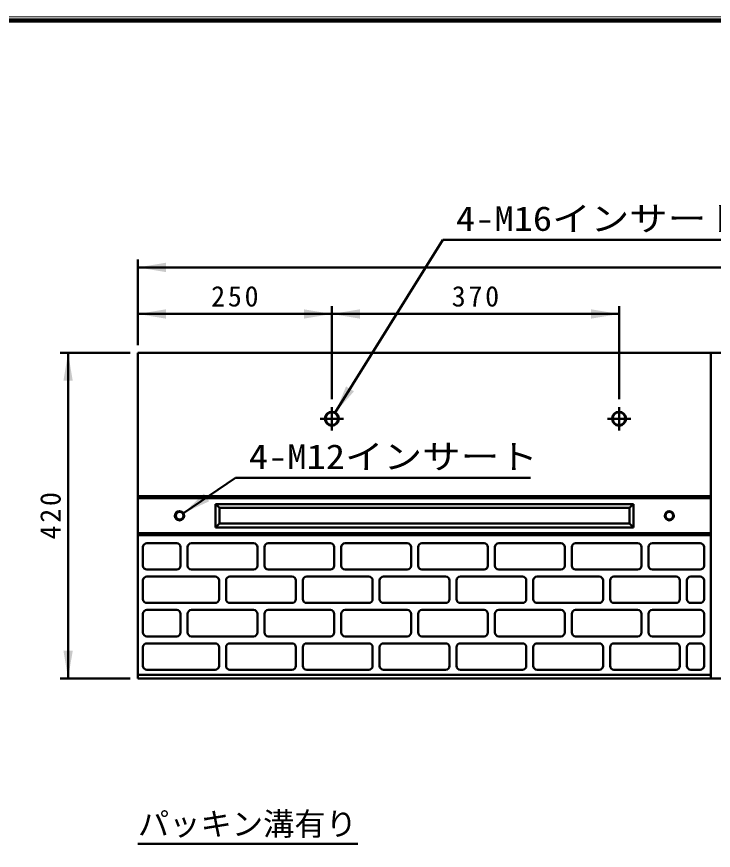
# Model space of a CAD drawing. Units: millimetres, scale not verified. Extents: x 100 to 4105, y 100 to 2870.
# Drawn here: x 1778 to 2676, y 1796 to 2870 of the extents above; entities that cross this region are included whole.
import ezdxf
from ezdxf.enums import TextEntityAlignment as Align

# ---------------------------------------------------------------- set-up
doc = ezdxf.new("R2010")
doc.units = ezdxf.units.MM
doc.header["$LTSCALE"] = 5
doc.header["$PDMODE"] = 32
doc.header["$PDSIZE"] = 2.5
doc.linetypes.add('USER3', pattern=[13.4, 10, -1.2, 1, -1.2])
doc.layers.add('V-nasSTD', color=7, linetype='Continuous', lineweight=35)
doc.styles.add('ＭＳ ゴシック', font='')
doc.styles.get('ＭＳ ゴシック').set_extended_font_data('MS Gothic')

msp = doc.modelspace()

# ---------------------------------------------------------------- hatches: boundary and pattern name
at = {"layer": 'V-nasSTD'}
for points in [[(1970.35, 2552.841), (1934.35, 2546.841), (1970.35, 2540.841)], [(1970.35, 2492.841), (1934.35, 2486.841), (1970.35, 2480.841)], [(2148.35, 2480.841), (2184.35, 2486.841), (2148.35, 2492.841)], [(2220.35, 2492.841), (2184.35, 2486.841), (2220.35, 2480.841)], [(2518.35, 2480.841), (2554.35, 2486.841), (2518.35, 2492.841)], [(1850.35, 2400.841), (1844.35, 2436.841), (1838.35, 2400.841)], [(2207.672, 2390.312), (2212.768, 2387.144), (2188.661, 2359.742), (2202.577, 2393.481)], [(2026.203, 2245.399), (2022.842, 2250.369), (2019.48, 2255.339), (1993.021, 2230.202)], [(1838.35, 2052.841), (1844.35, 2016.841), (1850.35, 2052.841)]]:
    msp.add_hatch(color=256, dxfattribs=at).paths.add_polyline_path(points)

# ---------------------------------------------------------------- linework, layer by layer
at = {"layer": 'V-nasSTD', "lineweight": 100}
msp.add_line((4100, 2865), (105, 2865), dxfattribs=at)
at = {"layer": 'V-nasSTD', "lineweight": 50}
for p, q in [((2188.661, 2359.742), (2327.121, 2582.382)), ((2327.121, 2582.382), (2707.121, 2582.382)), ((1934.35, 2446.841), (1934.35, 2556.841)), ((1934.35, 2546.841), (3934.35, 2546.841)), ((2184.35, 2376.841), (2184.35, 2496.841)), ((2554.35, 2376.841), (2554.35, 2496.841)), ((1934.35, 2486.841), (2184.35, 2486.841)), ((2184.35, 2486.841), (2554.35, 2486.841)), ((1924.35, 2436.841), (1834.35, 2436.841)), ((1844.35, 2016.841), (1844.35, 2436.841)), ((1934.35, 2436.841), (1934.35, 2016.841)), ((2672.85, 2436.841), (1934.35, 2436.841)), ((2672.85, 2016.841), (2672.85, 2436.841)), ((2678.85, 2436.841), (2672.85, 2436.841)), ((2672.85, 2436.841), (3195.85, 2436.841)), ((2060.213, 2275.642), (1993.021, 2230.202)), ((2060.213, 2275.642), (2440.213, 2275.642)), ((2672.85, 2251.841), (1934.35, 2251.841)), ((2672.85, 2249.341), (1934.35, 2249.341)), ((2572.85, 2241.841), (2034.35, 2241.841)), ((2034.35, 2211.841), (2034.35, 2241.841)), ((2039.35, 2236.841), (2034.35, 2241.841)), ((2567.85, 2236.841), (2039.35, 2236.841)), ((2039.35, 2216.841), (2039.35, 2236.841)), ((2567.85, 2236.841), (2572.85, 2241.841)), ((2567.85, 2216.841), (2567.85, 2236.841)), ((2572.85, 2211.841), (2572.85, 2241.841)), ((2039.35, 2216.841), (2034.35, 2211.841)), ((2567.85, 2216.841), (2039.35, 2216.841)), ((2567.85, 2216.841), (2572.85, 2211.841)), ((2672.85, 2204.341), (1934.35, 2204.341)), ((2572.85, 2211.841), (2034.35, 2211.841)), ((2672.85, 2201.841), (1934.35, 2201.841)), ((1940.85, 2186.341), (1940.85, 2162.341)), ((1984.35, 2191.341), (1945.85, 2191.341)), ((1989.35, 2162.341), (1989.35, 2186.341)), ((1998.35, 2186.341), (1998.35, 2162.341)), ((2003.35, 2191.341), (2083.35, 2191.341)), ((2088.35, 2162.341), (2088.35, 2186.341)), ((2097.35, 2186.341), (2097.35, 2162.341)), ((2102.35, 2191.341), (2182.35, 2191.341)), ((2187.35, 2186.341), (2187.35, 2162.341)), ((2196.35, 2186.341), (2196.35, 2162.341)), ((2201.35, 2191.341), (2281.35, 2191.341)), ((2286.35, 2162.341), (2286.35, 2186.341)), ((2295.35, 2186.341), (2295.35, 2162.341)), ((2300.35, 2191.341), (2380.35, 2191.341)), ((2385.35, 2162.341), (2385.35, 2186.341)), ((2394.35, 2162.341), (2394.35, 2186.341)), ((2399.35, 2191.341), (2479.35, 2191.341)), ((2484.35, 2162.341), (2484.35, 2186.341)), ((2493.35, 2186.341), (2493.35, 2162.341)), ((2498.35, 2191.341), (2578.35, 2191.341)), ((2583.35, 2162.341), (2583.35, 2186.341)), ((2592.35, 2186.341), (2592.35, 2162.341)), ((2597.35, 2191.341), (2658.85, 2191.341)), ((2663.85, 2162.341), (2663.85, 2186.341)), ((1945.85, 2157.341), (1984.35, 2157.341)), ((2003.35, 2157.341), (2083.35, 2157.341)), ((2182.35, 2157.341), (2102.35, 2157.341)), ((2201.35, 2157.341), (2281.35, 2157.341)), ((2300.35, 2157.341), (2380.35, 2157.341)), ((2399.35, 2157.341), (2479.35, 2157.341)), ((2498.35, 2157.341), (2578.35, 2157.341)), ((2597.35, 2157.341), (2658.85, 2157.341)), ((1940.85, 2119.341), (1940.85, 2143.341)), ((1945.85, 2148.341), (2033.85, 2148.341)), ((2038.85, 2119.341), (2038.85, 2143.341)), ((2047.85, 2119.341), (2047.85, 2143.341)), ((2132.85, 2148.341), (2052.85, 2148.341)), ((2137.85, 2119.341), (2137.85, 2143.341)), ((2146.85, 2119.341), (2146.85, 2143.341)), ((2151.85, 2148.341), (2231.85, 2148.341)), ((2236.85, 2119.341), (2236.85, 2143.341)), ((2245.85, 2119.341), (2245.85, 2143.341)), ((2330.85, 2148.341), (2250.85, 2148.341)), ((2335.85, 2119.341), (2335.85, 2143.341)), ((2344.85, 2119.341), (2344.85, 2143.341)), ((2349.85, 2148.341), (2429.85, 2148.341)), ((2434.85, 2143.341), (2434.85, 2119.341)), ((2443.85, 2119.341), (2443.85, 2143.341)), ((2448.85, 2148.341), (2528.85, 2148.341)), ((2533.85, 2119.341), (2533.85, 2143.341)), ((2542.85, 2119.341), (2542.85, 2143.341)), ((2547.85, 2148.341), (2627.85, 2148.341)), ((2632.85, 2119.341), (2632.85, 2143.341)), ((2641.85, 2119.341), (2641.85, 2143.341)), ((2646.85, 2148.341), (2658.85, 2148.341)), ((2663.85, 2119.341), (2663.85, 2143.341)), ((1945.85, 2114.341), (2033.85, 2114.341)), ((2052.85, 2114.341), (2132.85, 2114.341)), ((2151.85, 2114.341), (2231.85, 2114.341)), ((2250.85, 2114.341), (2330.85, 2114.341)), ((2429.85, 2114.341), (2349.85, 2114.341)), ((2448.85, 2114.341), (2528.85, 2114.341)), ((2547.85, 2114.341), (2627.85, 2114.341)), ((2646.85, 2114.341), (2658.85, 2114.341)), ((1940.85, 2100.341), (1940.85, 2076.341)), ((1984.35, 2105.341), (1945.85, 2105.341)), ((1989.35, 2076.341), (1989.35, 2100.341)), ((1998.35, 2100.341), (1998.35, 2076.341)), ((2003.35, 2105.341), (2083.35, 2105.341)), ((2088.35, 2076.341), (2088.35, 2100.341)), ((2097.35, 2100.341), (2097.35, 2076.341)), ((2102.35, 2105.341), (2182.35, 2105.341)), ((2187.35, 2100.341), (2187.35, 2076.341)), ((2196.35, 2100.341), (2196.35, 2076.341)), ((2201.35, 2105.341), (2281.35, 2105.341)), ((2286.35, 2076.341), (2286.35, 2100.341)), ((2295.35, 2100.341), (2295.35, 2076.341)), ((2300.35, 2105.341), (2380.35, 2105.341)), ((2385.35, 2076.341), (2385.35, 2100.341)), ((2394.35, 2076.341), (2394.35, 2100.341)), ((2399.35, 2105.341), (2479.35, 2105.341)), ((2484.35, 2076.341), (2484.35, 2100.341)), ((2493.35, 2100.341), (2493.35, 2076.341)), ((2498.35, 2105.341), (2578.35, 2105.341)), ((2583.35, 2076.341), (2583.35, 2100.341)), ((2592.35, 2100.341), (2592.35, 2076.341)), ((2597.35, 2105.341), (2658.85, 2105.341)), ((2663.85, 2076.341), (2663.85, 2100.341)), ((1945.85, 2071.341), (1984.35, 2071.341)), ((2003.35, 2071.341), (2083.35, 2071.341)), ((2182.35, 2071.341), (2102.35, 2071.341)), ((2201.35, 2071.341), (2281.35, 2071.341)), ((2300.35, 2071.341), (2380.35, 2071.341)), ((2399.35, 2071.341), (2479.35, 2071.341)), ((2498.35, 2071.341), (2578.35, 2071.341)), ((2597.35, 2071.341), (2658.85, 2071.341)), ((1940.85, 2033.341), (1940.85, 2057.341)), ((1945.85, 2062.341), (2033.85, 2062.341)), ((2038.85, 2033.341), (2038.85, 2057.341)), ((2047.85, 2033.341), (2047.85, 2057.341)), ((2132.85, 2062.341), (2052.85, 2062.341)), ((2137.85, 2033.341), (2137.85, 2057.341)), ((2146.85, 2033.341), (2146.85, 2057.341)), ((2151.85, 2062.341), (2231.85, 2062.341)), ((2236.85, 2033.341), (2236.85, 2057.341)), ((2245.85, 2033.341), (2245.85, 2057.341)), ((2330.85, 2062.341), (2250.85, 2062.341)), ((2335.85, 2033.341), (2335.85, 2057.341)), ((2344.85, 2033.341), (2344.85, 2057.341)), ((2349.85, 2062.341), (2429.85, 2062.341)), ((2434.85, 2057.341), (2434.85, 2033.341)), ((2443.85, 2033.341), (2443.85, 2057.341)), ((2448.85, 2062.341), (2528.85, 2062.341)), ((2533.85, 2033.341), (2533.85, 2057.341)), ((2542.85, 2033.341), (2542.85, 2057.341)), ((2547.85, 2062.341), (2627.85, 2062.341)), ((2632.85, 2033.341), (2632.85, 2057.341)), ((2641.85, 2033.341), (2641.85, 2057.341)), ((2646.85, 2062.341), (2658.85, 2062.341)), ((2663.85, 2033.341), (2663.85, 2057.341)), ((1934.35, 2021.841), (2672.85, 2021.841)), ((1945.85, 2028.341), (2033.85, 2028.341)), ((2052.85, 2028.341), (2132.85, 2028.341)), ((2151.85, 2028.341), (2231.85, 2028.341)), ((2250.85, 2028.341), (2330.85, 2028.341)), ((2429.85, 2028.341), (2349.85, 2028.341)), ((2448.85, 2028.341), (2528.85, 2028.341)), ((2547.85, 2028.341), (2627.85, 2028.341)), ((2646.85, 2028.341), (2658.85, 2028.341)), ((1924.35, 2016.841), (1834.35, 2016.841)), ((1934.35, 2016.841), (2672.85, 2016.841)), ((2678.85, 2016.841), (2672.85, 2016.841)), ((3195.85, 2016.841), (2672.85, 2016.841)), ((1934.35, 1804.053), (2217.558, 1804.053))]:
    msp.add_line(p, q, dxfattribs=at)
at = {"layer": 'V-nasSTD', "linetype": 'USER3', "lineweight": 50}
for p, q in [((2184.35, 2366.841), (2184.35, 2336.841)), ((2554.35, 2366.841), (2554.35, 2336.841)), ((2199.35, 2351.841), (2169.35, 2351.841)), ((2569.35, 2351.841), (2539.35, 2351.841))]:
    msp.add_line(p, q, dxfattribs=at)
at = {"layer": 'V-nasSTD', "lineweight": 13}
msp.add_lwpolyline([(100, 100), (100, 2870), (4105, 2870), (4105, 100)], close=True, dxfattribs=at)
at = {"layer": 'V-nasSTD', "lineweight": 50}
for centre, radius in [((2184.35, 2351.841), 9), ((2184.35, 2351.841), 8), ((2554.35, 2351.841), 9), ((2554.35, 2351.841), 8), ((1988.05, 2226.841), 6), ((1988.05, 2226.841), 5), ((2619.15, 2226.841), 6), ((2619.15, 2226.841), 5)]:
    msp.add_circle(centre, radius, dxfattribs=at)
for centre, start, end in [((1945.85, 2186.341), 90, 180), ((1984.35, 2186.341), 0, 90), ((2003.35, 2186.341), 90, 180), ((2083.35, 2186.341), 0, 90), ((2102.35, 2186.341), 90, 180), ((2182.35, 2186.341), 0, 90), ((2201.35, 2186.341), 90, 180), ((2281.35, 2186.341), 0, 90), ((2300.35, 2186.341), 90, 180), ((2380.35, 2186.341), 0, 90), ((2399.35, 2186.341), 90, 180), ((2479.35, 2186.341), 0, 90), ((2498.35, 2186.341), 90, 180), ((2578.35, 2186.341), 0, 90), ((2597.35, 2186.341), 90, 180), ((2658.85, 2186.341), 0, 90), ((1945.85, 2162.341), 180, 270), ((1984.35, 2162.341), 270, 0), ((2003.35, 2162.341), 180, 270), ((2083.35, 2162.341), 270, 0), ((2102.35, 2162.341), 180, 270), ((2182.35, 2162.341), 270, 0), ((2201.35, 2162.341), 180, 270), ((2281.35, 2162.341), 270, 0), ((2300.35, 2162.341), 180, 270), ((2380.35, 2162.341), 270, 0), ((2399.35, 2162.341), 180, 270), ((2479.35, 2162.341), 270, 0), ((2498.35, 2162.341), 180, 270), ((2578.35, 2162.341), 270, 0), ((2597.35, 2162.341), 180, 270), ((2658.85, 2162.341), 270, 0), ((1945.85, 2143.341), 90, 180), ((2033.85, 2143.341), 0, 90), ((2052.85, 2143.341), 90, 180), ((2132.85, 2143.341), 0, 90), ((2151.85, 2143.341), 90, 180), ((2231.85, 2143.341), 0, 90), ((2250.85, 2143.341), 90, 180), ((2330.85, 2143.341), 0, 90), ((2349.85, 2143.341), 90, 180), ((2429.85, 2143.341), 0, 90), ((2448.85, 2143.341), 90, 180), ((2528.85, 2143.341), 0, 90), ((2547.85, 2143.341), 90, 180), ((2627.85, 2143.341), 0, 90), ((2646.85, 2143.341), 90, 180), ((2658.85, 2143.341), 0, 90), ((1945.85, 2119.341), 180, 270), ((2033.85, 2119.341), 270, 0), ((2052.85, 2119.341), 180, 270), ((2132.85, 2119.341), 270, 0), ((2151.85, 2119.341), 180, 270), ((2231.85, 2119.341), 270, 0), ((2250.85, 2119.341), 180, 270), ((2330.85, 2119.341), 270, 0), ((2349.85, 2119.341), 180, 270), ((2429.85, 2119.341), 270, 0), ((2448.85, 2119.341), 180, 270), ((2528.85, 2119.341), 270, 0), ((2547.85, 2119.341), 180, 270), ((2627.85, 2119.341), 270, 0), ((2646.85, 2119.341), 180, 270), ((2658.85, 2119.341), 270, 0), ((1945.85, 2100.341), 90, 180), ((1984.35, 2100.341), 0, 90), ((2003.35, 2100.341), 90, 180), ((2083.35, 2100.341), 0, 90), ((2102.35, 2100.341), 90, 180), ((2182.35, 2100.341), 0, 90), ((2201.35, 2100.341), 90, 180), ((2281.35, 2100.341), 0, 90), ((2300.35, 2100.341), 90, 180), ((2380.35, 2100.341), 0, 90), ((2399.35, 2100.341), 90, 180), ((2479.35, 2100.341), 0, 90), ((2498.35, 2100.341), 90, 180), ((2578.35, 2100.341), 0, 90), ((2597.35, 2100.341), 90, 180), ((2658.85, 2100.341), 0, 90), ((1945.85, 2076.341), 180, 270), ((1984.35, 2076.341), 270, 0), ((2003.35, 2076.341), 180, 270), ((2083.35, 2076.341), 270, 0), ((2102.35, 2076.341), 180, 270), ((2182.35, 2076.341), 270, 0), ((2201.35, 2076.341), 180, 270), ((2281.35, 2076.341), 270, 0), ((2300.35, 2076.341), 180, 270), ((2380.35, 2076.341), 270, 0), ((2399.35, 2076.341), 180, 270), ((2479.35, 2076.341), 270, 0), ((2498.35, 2076.341), 180, 270), ((2578.35, 2076.341), 270, 0), ((2597.35, 2076.341), 180, 270), ((2658.85, 2076.341), 270, 0), ((1945.85, 2057.341), 90, 180), ((2033.85, 2057.341), 0, 90), ((2052.85, 2057.341), 90, 180), ((2132.85, 2057.341), 0, 90), ((2151.85, 2057.341), 90, 180), ((2231.85, 2057.341), 0, 90), ((2250.85, 2057.341), 90, 180), ((2330.85, 2057.341), 0, 90), ((2349.85, 2057.341), 90, 180), ((2429.85, 2057.341), 0, 90), ((2448.85, 2057.341), 90, 180), ((2528.85, 2057.341), 0, 90), ((2547.85, 2057.341), 90, 180), ((2627.85, 2057.341), 0, 90), ((2646.85, 2057.341), 90, 180), ((2658.85, 2057.341), 0, 90), ((1945.85, 2033.341), 180, 270), ((2033.85, 2033.341), 270, 0), ((2052.85, 2033.341), 180, 270), ((2132.85, 2033.341), 270, 0), ((2151.85, 2033.341), 180, 270), ((2231.85, 2033.341), 270, 0), ((2250.85, 2033.341), 180, 270), ((2330.85, 2033.341), 270, 0), ((2349.85, 2033.341), 180, 270), ((2429.85, 2033.341), 270, 0), ((2448.85, 2033.341), 180, 270), ((2528.85, 2033.341), 270, 0), ((2547.85, 2033.341), 180, 270), ((2627.85, 2033.341), 270, 0), ((2646.85, 2033.341), 180, 270), ((2658.85, 2033.341), 270, 0)]:
    msp.add_arc(centre, 5, start, end, dxfattribs=at)
at = {"layer": 'V-nasSTD'}
for p in [(2184.35, 2351.841), (2554.35, 2351.841)]:
    msp.add_point(p, dxfattribs=at)

# ---------------------------------------------------------------- texts
at = {"layer": 'V-nasSTD', "style": 'ＭＳ ゴシック', "width": 1.15}
for s, p in [('4-M16インサート', (2344.241, 2625.582)), ('4-M12インサート', (2077.333, 2318.842))]:
    msp.add_text(s, height=31.67, dxfattribs=at).set_placement(p, align=Align.TOP_LEFT)
at = {"layer": 'V-nasSTD', "style": 'ＭＳ ゴシック'}
msp.add_text('パッキン溝有り', height=29.56, dxfattribs=at).set_placement((1934.35, 1844.373), align=Align.TOP_LEFT)
at = {"layer": 'V-nasSTD', "char_height": 26.39, "attachment_point": 1, "style": 'ＭＳ ゴシック'}
for s, insert in [('\\T1.2;250', (2028.75, 2522.841)), ('\\T1.2;370', (2338.75, 2522.841))]:
    msp.add_mtext(s, dxfattribs=dict(at, insert=insert))
at = {"layer": 'V-nasSTD', "insert": (1808.35, 2196.241), "char_height": 26.39, "attachment_point": 1, "rotation": 90, "style": 'ＭＳ ゴシック'}
msp.add_mtext('\\T1.2;420', dxfattribs=at)

doc.saveas('drawing.dxf')
